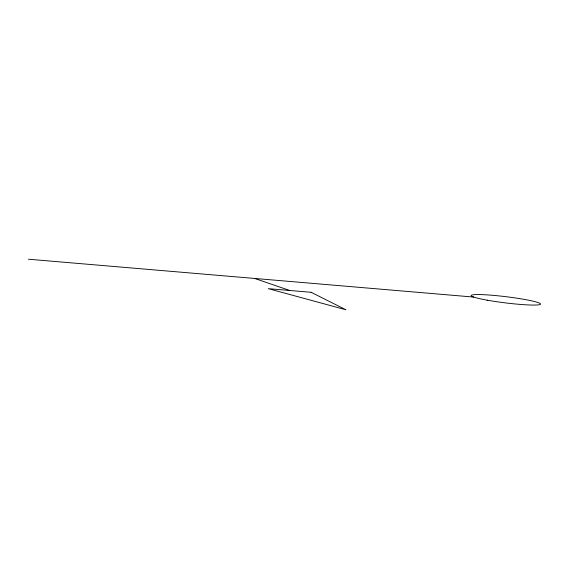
<?xml version="1.0" encoding="UTF-8"?>
<svg xmlns="http://www.w3.org/2000/svg" width="569" height="569" viewBox="0 0 569 569"><rect width="100%" height="100%" fill="white"/><g stroke="black" fill="none" stroke-linecap="round" stroke-linejoin="round"><path stroke-width="0.85" d="M28.45 259.215L473.714 297.075M254.67 278.454L289.721 290.482M311.151 292.302L268.291 288.661L345.966 309.785L311.151 292.302M487.27 300.19A34.972 3.108 7 0 0 540.536 304.166A34.972 3.108 7 0 0 489.76 295.076A34.972 3.108 7 0 0 487.27 300.19"/></g></svg>
